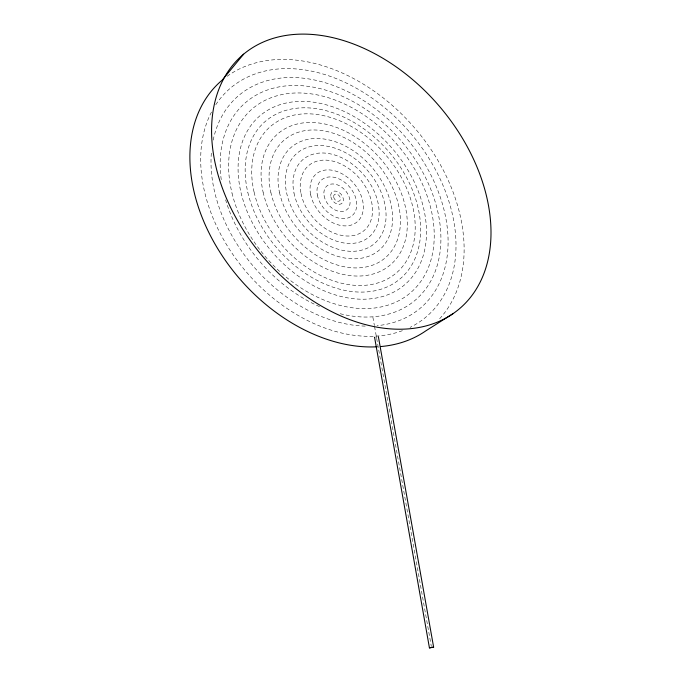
<?xml version="1.0" encoding="UTF-8"?>
<svg xmlns="http://www.w3.org/2000/svg" width="682" height="682" viewBox="0 0 682 682"><rect width="100%" height="100%" fill="white"/><g stroke="black" fill="none" stroke-linecap="round" stroke-linejoin="round"><path stroke-width="0.51" stroke-dasharray="3.41 2.56" d="M372.892 317.275L374.392 325.544M374.58 326.576L431.339 646.459M227.106 76.299A161.651 115.505 49.2 0 1 413.914 127.108A161.651 115.505 49.2 0 1 438.748 319.713M215.768 104.738A150.543 107.5 49.2 0 1 408.944 131.328A150.543 107.5 49.2 0 1 410.087 327.386M402.406 330.676A150.543 107.5 49.2 0 1 247.771 273.627A150.543 107.5 49.2 0 1 211.488 112.044M213.176 140.108A139.819 99.794 49.2 0 1 403.599 134.9A139.819 99.794 49.2 0 1 377.061 325.689M365.22 326.107A139.819 99.794 49.2 0 1 211.386 152.504M221.258 179.647A130.228 92.897 49.2 0 1 317.556 88.012A130.228 92.897 49.2 0 1 440.41 227.976A130.228 92.897 49.2 0 1 338.57 313.302M319.534 306.602A130.228 92.897 49.2 0 1 225.64 199.869M376.839 337.556A1.944 0.648 -10.1 0 1 375.85 337.692M376.114 336.388A1.944 0.648 -10.1 0 1 376.617 336.303M232.008 193.108A121.302 86.495 49.2 0 0 403.753 297.787A121.302 86.495 49.2 0 0 358.451 111.456A121.302 86.495 49.2 0 0 232.008 193.108M241.027 192.631A111.251 79.3 49.3 0 0 398.245 289.518A111.251 79.3 49.3 0 0 357.641 118.719A111.251 79.3 49.3 0 0 241.027 192.631M247.822 192.375A103.638 73.844 49.3 0 0 394.068 283.252A103.638 73.844 49.3 0 0 356.916 124.209A103.638 73.844 49.3 0 0 247.822 192.375M254.113 192.222A96.546 68.78 49.3 0 0 390.181 277.412A96.546 68.78 49.3 0 0 356.149 129.307A96.546 68.78 49.3 0 0 254.113 192.222M263.099 192.128A86.384 61.516 49.3 0 0 384.605 269.032A86.384 61.516 49.3 0 0 354.896 136.605A86.384 61.516 49.3 0 0 263.099 192.128M270.814 192.171A77.595 55.242 49.3 0 0 379.772 261.786A77.595 55.242 49.3 0 0 353.668 142.896A77.595 55.242 49.3 0 0 270.814 192.171M279.467 192.367A67.689 48.183 49.3 0 0 374.324 253.61A67.689 48.183 49.3 0 0 352.134 149.963A67.689 48.183 49.3 0 0 279.467 192.367M286.568 192.639A59.505 42.352 49.3 0 0 369.823 246.85A59.505 42.352 49.3 0 0 350.736 155.786A59.505 42.352 49.3 0 0 286.568 192.639M293.993 193.04A50.903 36.214 49.3 0 0 365.092 239.74A50.903 36.214 49.3 0 0 349.133 161.898A50.903 36.214 49.3 0 0 293.993 193.04M301.018 193.518A42.71 30.392 49.3 0 0 360.59 232.98A42.71 30.392 49.3 0 0 347.505 167.695A42.71 30.392 49.3 0 0 301.018 193.518M310.574 194.344A31.517 22.421 49.3 0 0 354.418 223.73A31.517 22.421 49.3 0 0 345.075 175.598A31.517 22.421 49.3 0 0 310.574 194.344M317.36 195.052A23.503 16.718 49.3 0 0 350.011 217.106A23.503 16.718 49.3 0 0 343.199 181.233A23.503 16.718 49.3 0 0 317.36 195.052M324.112 195.853A15.498 11.023 49.3 0 0 345.603 210.491A15.498 11.023 49.3 0 0 341.222 186.851A15.498 11.023 49.3 0 0 324.112 195.853M330.83 196.757A7.493 5.328 49.3 0 0 341.196 203.867A7.493 5.328 49.3 0 0 339.133 192.452A7.493 5.328 49.3 0 0 330.83 196.757M333.694 197.166A4.058 2.881 49.3 0 0 339.304 201.037A4.058 2.881 49.3 0 0 338.204 194.856A4.058 2.881 49.3 0 0 333.694 197.166"/><path stroke-width="1.02" d="M243.645 54.142L222.119 80.186A161.651 115.505 49.2 0 0 215.683 245.239A161.651 115.505 49.2 0 0 377.376 346.78M453.368 313.43A166.885 115.949 49.5 0 1 217.643 173.33A166.885 115.949 49.5 0 1 382.832 58.243A166.885 115.949 49.5 0 1 453.368 313.43L425.79 330.872A161.651 115.505 49.2 0 1 380.522 346.567M429.43 647.891L433.624 647.116L429.43 647.891L374.563 337.232A1.944 0.648 -10.1 0 0 374.589 337.394M378.357 336.558L433.624 647.116"/></g></svg>
